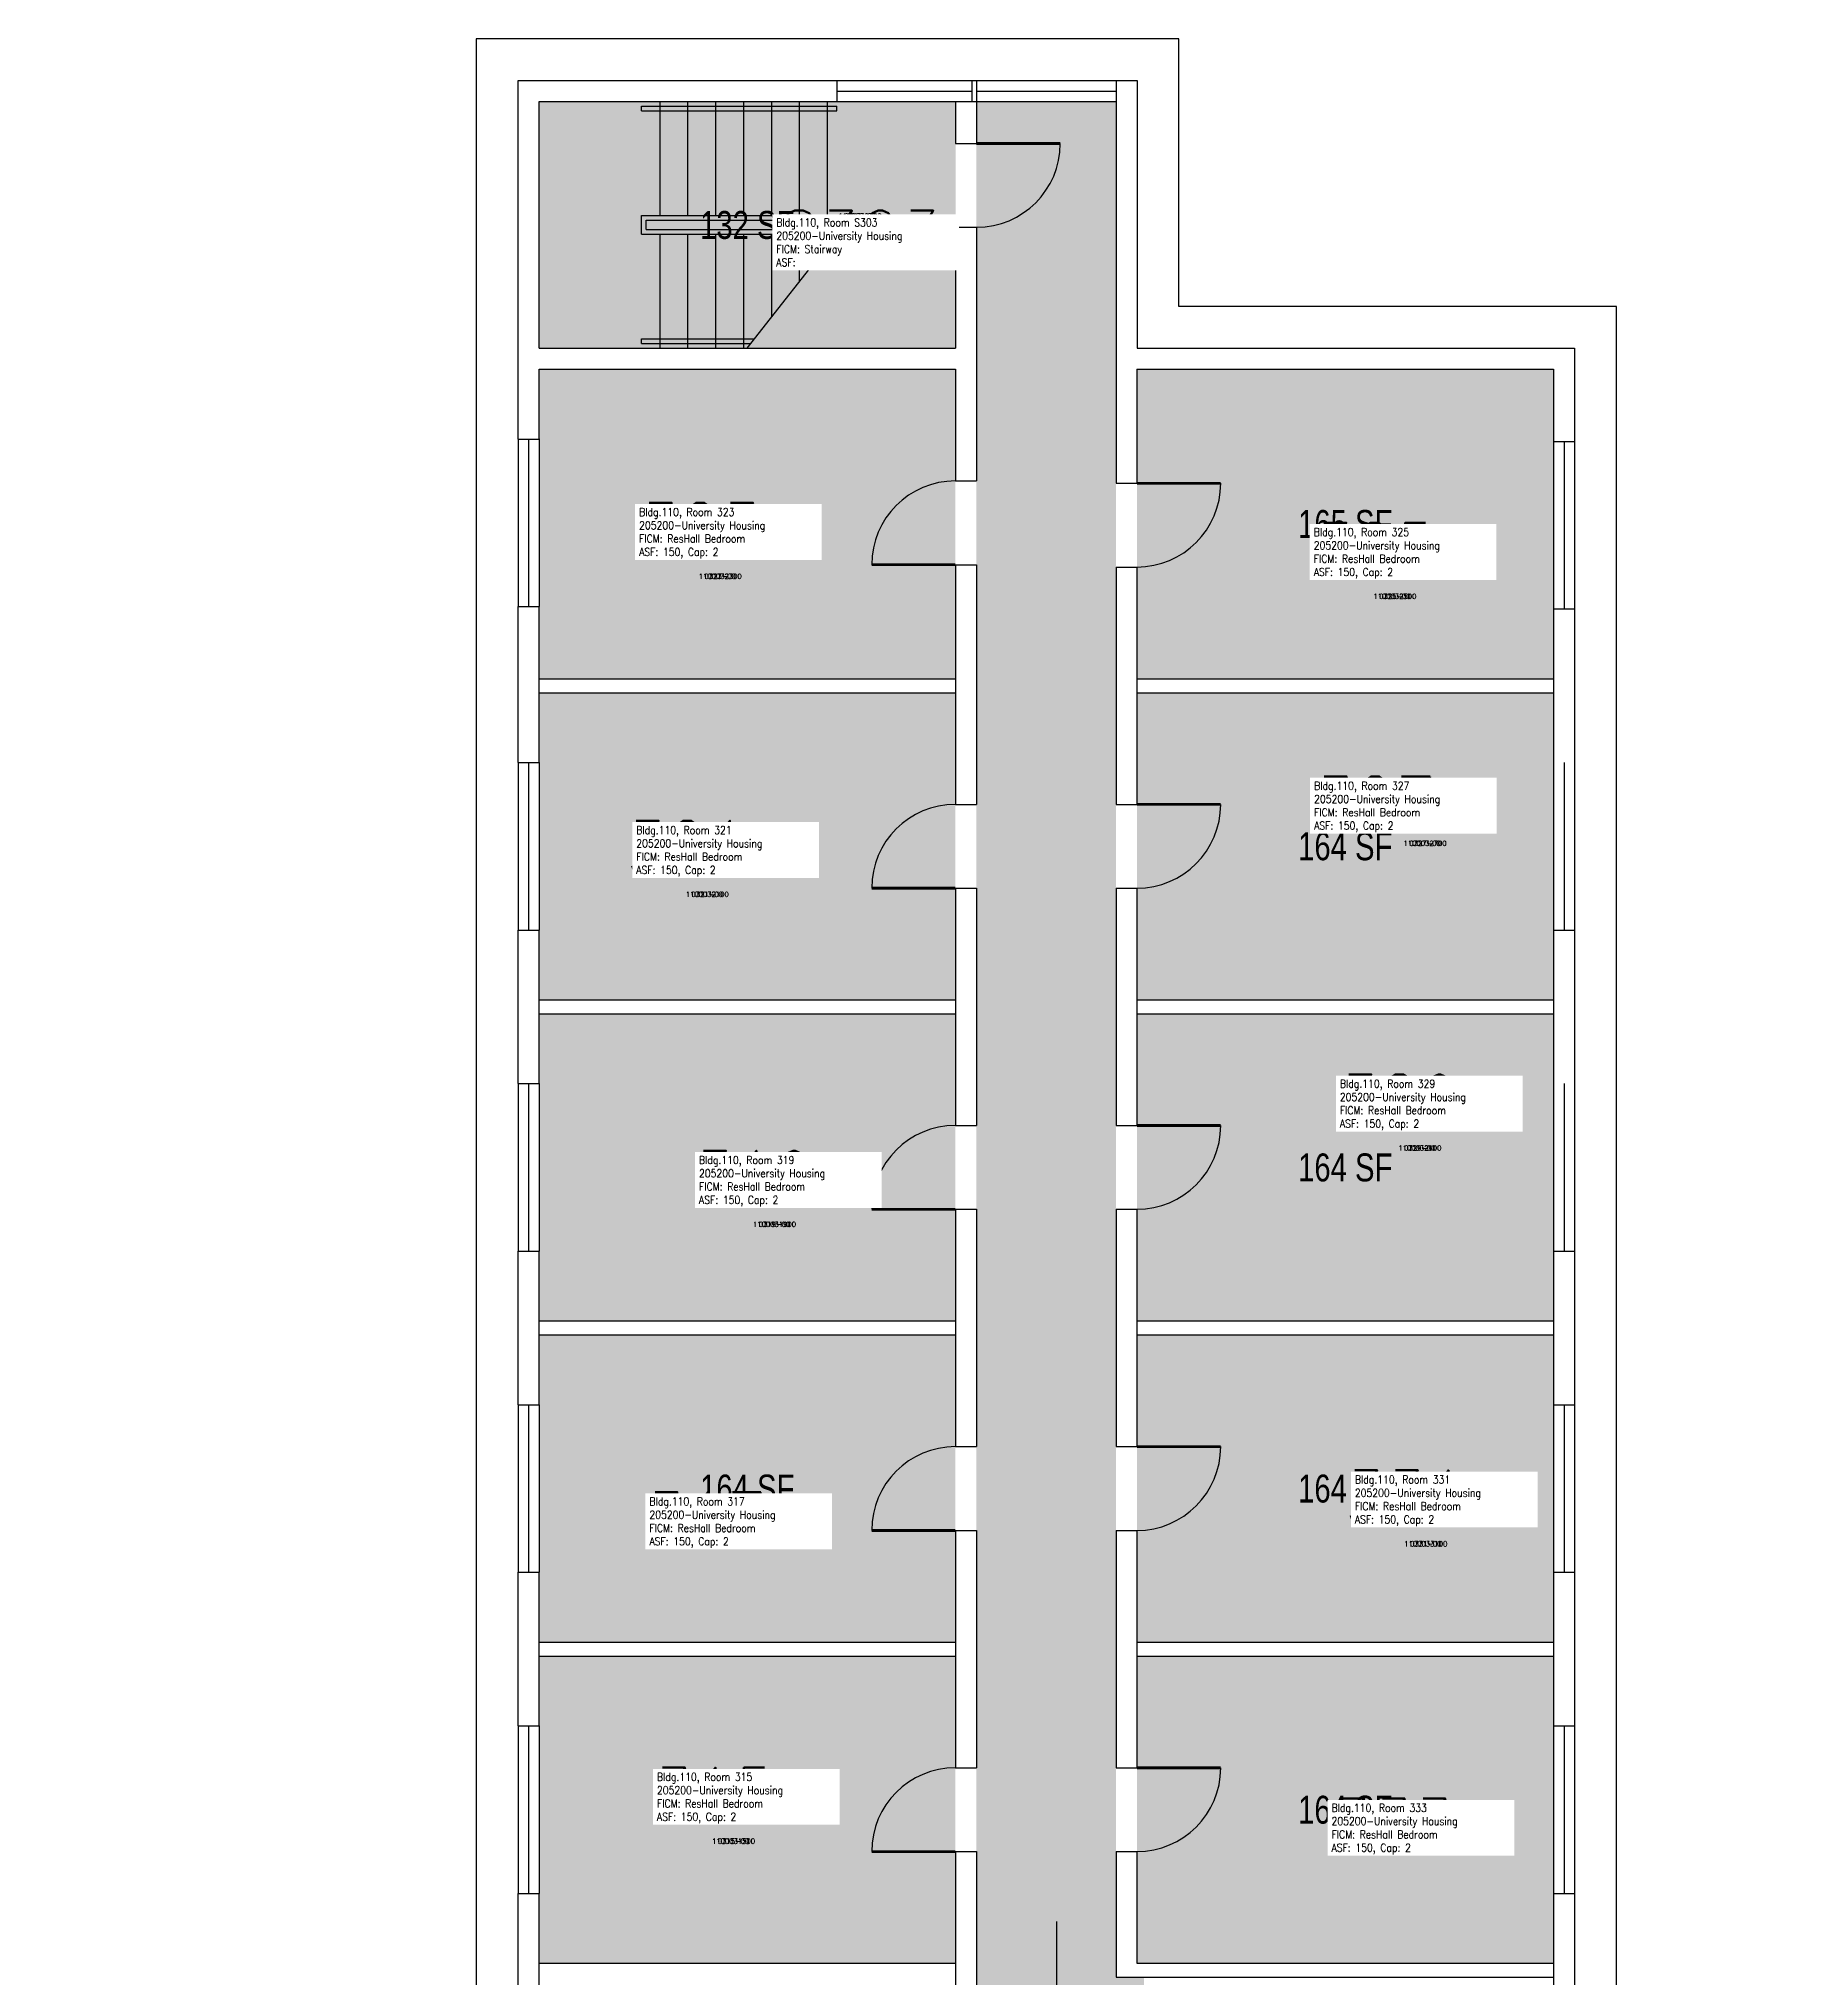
# Model space of a CAD drawing. Header units: inches. Extents: x -18 to 733, y -18 to 3747.
# Drawn here: x -18 to 733, y 2914 to 3747 of the extents above; entities that cross this region are included whole.
import ezdxf
from ezdxf.enums import TextEntityAlignment as Align

# ---------------------------------------------------------------- set-up
doc = ezdxf.new("R2010")
doc.units = ezdxf.units.IN
doc.header["$LTSCALE"] = 0.25
doc.header["$MEASUREMENT"] = 0
for name, color, linetype in [('A-DOOR', 2, 'CONTINUOUS'), ('A-FLOR', 3, 'CONTINUOUS'), ('A-GLAZ', 1, 'CONTINUOUS'), ('A-GLAZ-SILL', 2, 'CONTINUOUS'), ('A-IDEN-RNUM', 7, 'CONTINUOUS'), ('A-IDEN-SNUM', 4, 'CONTINUOUS'), ('A-IDEN-TEXT', 4, 'CONTINUOUS'), ('A-IDEN-VNUM', 4, 'CONTINUOUS'), ('A-ROOF', 2, 'CONTINUOUS'), ('A-WALL', 5, 'CONTINUOUS'), ('AREA-TEXT', 3, 'CONTINUOUS'), ('Rooms-Category-Color', 7, 'CONTINUOUS'), ('Rooms-College-Color', 7, 'CONTINUOUS'), ('Rooms-Department-Color', 7, 'CONTINUOUS'), ('Rooms-Division-Color', 7, 'CONTINUOUS'), ('Rooms-Information', 7, 'CONTINUOUS')]:
    doc.layers.add(name, color=color, linetype=linetype)
doc.styles.add('AREA', font='arial.ttf', dxfattribs={"width": 0.75, "height": 24})
doc.styles.add('ROOMSNUMBER', font='SIMPLEX.shx', dxfattribs={"height": 0.18})
doc.styles.add('ROOMVNUMBER', font='simplex.shx', dxfattribs={"width": 0.85})

msp = doc.modelspace()

# ---------------------------------------------------------------- hatches: boundary and pattern name
at = {"layer": 'Rooms-Category-Color', "true_color": 0xadadad}
for points in [[(376, 3720), (325, 3720), (197, 3720), (197, 3614), (376, 3614)], [(444.97, 1914), (444.96, 1943), (444.96, 2885), (456.96, 2885), (456.96, 2914), (444.96, 2914), (445, 3720), (385, 3720), (384.96, 1914), (444.96, 1914)]]:
    msp.add_hatch(color=253, dxfattribs=at).paths.add_polyline_path(points)
at = {"layer": 'Rooms-Category-Color', "true_color": 0x728ef3}
for points in [[(375.96, 3605), (197, 3605), (197, 3575), (197, 3503.02), (197, 3472), (375.96, 3472)], [(633, 3575.02), (633, 3605), (453.96, 3605), (453.96, 3472), (633, 3472), (633, 3502)], [(375.96, 3466), (197, 3466), (197, 3436), (197, 3364.02), (197, 3334), (375.96, 3334)], [(633, 3436.02), (633, 3466), (453.96, 3466), (453.96, 3334), (633, 3334), (633, 3364)], [(375.96, 3328), (197, 3328), (197, 3298), (197, 3226), (197, 3196), (375.96, 3196)], [(633, 3226), (633, 3298), (633, 3328), (453.96, 3328), (453.96, 3196), (633, 3196)], [(375.96, 3190), (197, 3190), (197, 3160), (197, 3088), (197, 3058), (375.96, 3058)], [(633, 3190), (453.96, 3190), (453.96, 3058), (633, 3058)], [(375.96, 3052), (197, 3052), (197, 3022), (197, 2950), (197, 2920), (375.96, 2920)], [(633, 3022), (633, 3052), (453.96, 3052), (453.96, 2920), (633, 2920), (633, 2950)]]:
    msp.add_hatch(color=171, dxfattribs=at).paths.add_polyline_path(points)
at = {"layer": 'Rooms-College-Color', "true_color": 0xadadad}
for points in [[(376, 3720), (325, 3720), (197, 3720), (197, 3614), (376, 3614)], [(444.97, 1914), (444.96, 1943), (444.96, 2885), (456.96, 2885), (456.96, 2914), (444.96, 2914), (445, 3720), (385, 3720), (384.96, 1914), (444.96, 1914)], [(375.96, 3605), (197, 3605), (197, 3575), (197, 3503.02), (197, 3472), (375.96, 3472)], [(633, 3575.02), (633, 3605), (453.96, 3605), (453.96, 3472), (633, 3472), (633, 3502)], [(375.96, 3466), (197, 3466), (197, 3436), (197, 3364.02), (197, 3334), (375.96, 3334)], [(633, 3436.02), (633, 3466), (453.96, 3466), (453.96, 3334), (633, 3334), (633, 3364)], [(375.96, 3328), (197, 3328), (197, 3298), (197, 3226), (197, 3196), (375.96, 3196)], [(633, 3226), (633, 3298), (633, 3328), (453.96, 3328), (453.96, 3196), (633, 3196)], [(375.96, 3190), (197, 3190), (197, 3160), (197, 3088), (197, 3058), (375.96, 3058)], [(633, 3190), (453.96, 3190), (453.96, 3058), (633, 3058)], [(375.96, 3052), (197, 3052), (197, 3022), (197, 2950), (197, 2920), (375.96, 2920)], [(633, 3022), (633, 3052), (453.96, 3052), (453.96, 2920), (633, 2920), (633, 2950)]]:
    msp.add_hatch(color=253, dxfattribs=at).paths.add_polyline_path(points)
at = {"layer": 'Rooms-Department-Color', "true_color": 0xacacac}
for points in [[(376, 3720), (325, 3720), (197, 3720), (197, 3614), (376, 3614)], [(444.97, 1914), (444.96, 1943), (444.96, 2885), (456.96, 2885), (456.96, 2914), (444.96, 2914), (445, 3720), (385, 3720), (384.96, 1914), (444.96, 1914)]]:
    msp.add_hatch(color=253, dxfattribs=at).paths.add_polyline_path(points)
at = {"layer": 'Rooms-Department-Color', "true_color": 0x604aed}
for points in [[(375.96, 3605), (197, 3605), (197, 3575), (197, 3503.02), (197, 3472), (375.96, 3472)], [(633, 3575.02), (633, 3605), (453.96, 3605), (453.96, 3472), (633, 3472), (633, 3502)], [(375.96, 3466), (197, 3466), (197, 3436), (197, 3364.02), (197, 3334), (375.96, 3334)], [(633, 3436.02), (633, 3466), (453.96, 3466), (453.96, 3334), (633, 3334), (633, 3364)], [(375.96, 3328), (197, 3328), (197, 3298), (197, 3226), (197, 3196), (375.96, 3196)], [(633, 3226), (633, 3298), (633, 3328), (453.96, 3328), (453.96, 3196), (633, 3196)], [(375.96, 3190), (197, 3190), (197, 3160), (197, 3088), (197, 3058), (375.96, 3058)], [(633, 3190), (453.96, 3190), (453.96, 3058), (633, 3058)], [(375.96, 3052), (197, 3052), (197, 3022), (197, 2950), (197, 2920), (375.96, 2920)], [(633, 3022), (633, 3052), (453.96, 3052), (453.96, 2920), (633, 2920), (633, 2950)]]:
    msp.add_hatch(color=173, dxfattribs=at).paths.add_polyline_path(points)
at = {"layer": 'Rooms-Division-Color', "true_color": 0xadadad}
for points in [[(376, 3720), (325, 3720), (197, 3720), (197, 3614), (376, 3614)], [(444.97, 1914), (444.96, 1943), (444.96, 2885), (456.96, 2885), (456.96, 2914), (444.96, 2914), (445, 3720), (385, 3720), (384.96, 1914), (444.96, 1914)]]:
    msp.add_hatch(color=253, dxfattribs=at).paths.add_polyline_path(points)
at = {"layer": 'Rooms-Division-Color', "true_color": 0x604aed}
for points in [[(375.96, 3605), (197, 3605), (197, 3575), (197, 3503.02), (197, 3472), (375.96, 3472)], [(633, 3575.02), (633, 3605), (453.96, 3605), (453.96, 3472), (633, 3472), (633, 3502)], [(375.96, 3466), (197, 3466), (197, 3436), (197, 3364.02), (197, 3334), (375.96, 3334)], [(633, 3436.02), (633, 3466), (453.96, 3466), (453.96, 3334), (633, 3334), (633, 3364)], [(375.96, 3328), (197, 3328), (197, 3298), (197, 3226), (197, 3196), (375.96, 3196)], [(633, 3226), (633, 3298), (633, 3328), (453.96, 3328), (453.96, 3196), (633, 3196)], [(375.96, 3190), (197, 3190), (197, 3160), (197, 3088), (197, 3058), (375.96, 3058)], [(633, 3190), (453.96, 3190), (453.96, 3058), (633, 3058)], [(375.96, 3052), (197, 3052), (197, 3022), (197, 2950), (197, 2920), (375.96, 2920)], [(633, 3022), (633, 3052), (453.96, 3052), (453.96, 2920), (633, 2920), (633, 2950)]]:
    msp.add_hatch(color=173, dxfattribs=at).paths.add_polyline_path(points)

# ---------------------------------------------------------------- linework, layer by layer
at = {"layer": 'A-DOOR', "const_width": 1.2}
for points in [[(385, 3702), (421, 3702)], [(453.96, 3556), (489.96, 3556)], [(375.96, 3521), (339.96, 3521)], [(453.96, 3418), (489.96, 3418)], [(375.96, 3382), (339.96, 3382)], [(453.96, 3280), (489.96, 3280)], [(375.96, 3244), (339.96, 3244)], [(453.96, 3142), (489.96, 3142)], [(375.96, 3106), (339.96, 3106)], [(453.96, 3004), (489.96, 3004)], [(375.96, 2968), (339.96, 2968)]]:
    msp.add_lwpolyline(points, dxfattribs=at)
at = {"layer": 'A-DOOR'}
for centre, start, end in [((385, 3702), 270, 360), ((375.96, 3521), 90, 180), ((453.96, 3556), 270, 360), ((375.96, 3382), 90, 180), ((453.96, 3418), 270, 360), ((375.96, 3244), 90, 180), ((453.96, 3280), 270, 360), ((375.96, 3106), 90, 180), ((453.96, 3142), 270, 360), ((375.96, 2968), 90, 180), ((453.96, 3004), 270, 360)]:
    msp.add_arc(centre, 36, start, end, dxfattribs=at)
at = {"layer": 'A-FLOR'}
for p, q in [((241.04, 3718), (325, 3718)), ((241.04, 3715.99), (241.04, 3718)), ((241.04, 3715.99), (325, 3715.99)), ((249, 3671.01), (249, 3720)), ((261, 3671.01), (261, 3720)), ((273, 3671.01), (273, 3720)), ((285, 3671.01), (285, 3720)), ((297, 3671.01), (297, 3720)), ((309, 3671.01), (309, 3720)), ((321, 3671.01), (321, 3720)), ((325, 3715.99), (325, 3718)), ((241.04, 3671.01), (325, 3671.01)), ((241.04, 3662.99), (241.04, 3671.01)), ((243.04, 3669), (325, 3669)), ((243.04, 3665), (243.04, 3669)), ((325, 3669), (325, 3671.01)), ((241.04, 3662.99), (325, 3662.99)), ((243.04, 3665), (325, 3665)), ((249, 3614), (249, 3662.99)), ((261, 3614), (261, 3662.99)), ((273, 3614), (273, 3662.99)), ((285, 3614), (285, 3662.99)), ((286.5, 3614), (325, 3662.99)), ((297, 3627.36), (297, 3662.99)), ((309, 3642.63), (309, 3662.99)), ((321, 3657.9), (321, 3662.99)), ((325, 3662.99), (325, 3665)), ((241.04, 3616), (241.04, 3618.01)), ((241.04, 3618.01), (289.65, 3618.01)), ((241.04, 3616), (288.07, 3616))]:
    msp.add_line(p, q, dxfattribs=at)
at = {"layer": 'A-GLAZ'}
for p, q in [((325, 3724.5), (383, 3724.5)), ((385, 3724.5), (445, 3724.5)), ((192.5, 3575), (192.5, 3503)), ((637.5, 3574), (637.5, 3502)), ((192.5, 3436), (192.5, 3364)), ((637.5, 3436), (637.5, 3364)), ((192.5, 3297.99), (192.5, 3225.99)), ((637.5, 3297.99), (637.5, 3225.99)), ((192.5, 3159.99), (192.5, 3087.99)), ((637.5, 3159.99), (637.5, 3087.99)), ((192.5, 3021.99), (192.5, 2949.99)), ((637.5, 3021.99), (637.5, 2949.99))]:
    msp.add_line(p, q, dxfattribs=at)
at = {"layer": 'A-GLAZ-SILL'}
for p, q in [((325, 3729), (383, 3729)), ((385, 3729), (445, 3729)), ((325, 3720), (383, 3720)), ((385, 3720), (445, 3720)), ((188, 3575.02), (188, 3503.02)), ((197, 3575.02), (197, 3503.02)), ((633, 3574), (633, 3502)), ((642, 3574), (642, 3502)), ((188, 3436.02), (188, 3364.02)), ((197, 3436.02), (197, 3364.02)), ((633, 3436.02), (633, 3364.02)), ((642, 3436.02), (642, 3364.02)), ((188, 3298), (188, 3226)), ((197, 3298), (197, 3226)), ((633, 3298), (633, 3226)), ((642, 3298), (642, 3226)), ((188, 3160), (188, 3088)), ((197, 3160), (197, 3088)), ((633, 3160), (633, 3088)), ((642, 3160), (642, 3088)), ((188, 3022), (188, 2950)), ((197, 3022), (197, 2950)), ((633, 3022), (633, 2950)), ((642, 3022), (642, 2950))]:
    msp.add_line(p, q, dxfattribs=at)
at = {"layer": 'A-IDEN-TEXT'}
msp.add_line((419.58, 2891.81), (419.58, 2937.89), dxfattribs=at)
at = {"layer": 'A-ROOF'}
msp.add_lwpolyline([(733, 1932), (660, 1932), (660, 3632), (472, 3632), (472, 3747), (170, 3747), (170, 1803), (-18, 1803), (-18, -18), (284, -18), (284, 97), (472, 97), (472, 1758), (733, 1758)], close=True, dxfattribs=at)
at = {"layer": 'A-WALL'}
for p, q in [((188, 3729), (325, 3729)), ((188, 3575), (188, 3729)), ((325, 3729), (325, 3720)), ((383, 3729), (383, 3720)), ((383, 3729), (385, 3729)), ((385, 3729), (385, 3702)), ((445, 3729), (444.99, 3605)), ((445, 3729), (454, 3729)), ((454, 3729), (454, 3614)), ((197, 3720), (325, 3720)), ((197, 3614), (197, 3720)), ((376, 3720), (376, 3702)), ((376, 3720), (385, 3720)), ((376, 3702), (385, 3702)), ((376, 3666), (385, 3666)), ((376, 3666), (376, 3614)), ((385, 3666), (384.96, 3605)), ((197, 3614), (376, 3614)), ((385, 3614), (385, 3614)), ((454, 3614), (642, 3614)), ((642, 3614), (642, 3574)), ((197, 3605), (375.96, 3605)), ((197, 3575), (197, 3605)), ((375.96, 3605), (375.96, 3557)), ((384.96, 3605), (384.96, 3557)), ((444.96, 3605), (444.96, 3556)), ((444.99, 3605), (444.96, 3605)), ((453.96, 3605), (633, 3605)), ((453.96, 3605), (453.96, 3556)), ((633, 3605), (633, 3574)), ((188, 3575), (197, 3575)), ((633, 3574), (642, 3574)), ((375.96, 3557), (384.96, 3557)), ((444.96, 3556), (453.96, 3556)), ((375.96, 3521), (384.96, 3521)), ((375.96, 3521), (375.96, 3418)), ((384.96, 3521), (384.96, 3418)), ((444.96, 3520), (453.96, 3520)), ((444.96, 3520), (444.96, 3418)), ((453.96, 3520), (453.96, 3418)), ((188, 3503), (197, 3503)), ((188, 3436), (188, 3503)), ((197, 3436), (197, 3503)), ((633, 3502), (642, 3502)), ((633, 3502), (633, 3436)), ((642, 3502), (642, 3436)), ((197, 3472), (375.96, 3472)), ((197, 3466), (375.96, 3466)), ((453.96, 3472), (633, 3472)), ((453.96, 3466), (633, 3466)), ((188, 3436), (197, 3436)), ((375.96, 3418), (384.96, 3418)), ((444.96, 3418), (453.96, 3418)), ((375.96, 3382), (384.96, 3382)), ((375.96, 3382), (375.96, 3280)), ((384.96, 3382), (384.96, 3280)), ((444.96, 3382), (453.96, 3382)), ((444.96, 3382), (444.96, 3280)), ((453.96, 3382), (453.96, 3280)), ((188, 3364), (197, 3364)), ((188, 3298), (188, 3364)), ((197, 3298), (197, 3364)), ((633, 3364), (642, 3364)), ((633, 3364), (633, 3298)), ((642, 3364), (642, 3298)), ((197, 3334), (375.96, 3334)), ((453.96, 3334), (633, 3334)), ((197, 3328), (375.96, 3328)), ((453.96, 3328), (633, 3328)), ((188, 3298), (197, 3298)), ((375.96, 3280), (384.96, 3280)), ((444.96, 3280), (453.96, 3280)), ((375.96, 3244), (384.96, 3244)), ((375.96, 3244), (375.96, 3142)), ((384.96, 3244), (384.96, 3142)), ((444.96, 3244), (453.96, 3244)), ((444.96, 3244), (444.96, 3142)), ((453.96, 3244), (453.96, 3142)), ((188, 3226), (197, 3226)), ((188, 3160), (188, 3226)), ((197, 3160), (197, 3226)), ((633, 3226), (642, 3226)), ((633, 3226), (633, 3160)), ((642, 3226), (642, 3160)), ((197, 3196), (375.96, 3196)), ((453.96, 3196), (633, 3196)), ((197, 3190), (375.96, 3190)), ((453.96, 3190), (633, 3190)), ((188, 3160), (197, 3160)), ((633, 3160), (642, 3160)), ((375.96, 3142), (384.96, 3142)), ((444.96, 3142), (453.96, 3142)), ((375.96, 3106), (384.96, 3106)), ((375.96, 3106), (375.96, 3004)), ((384.96, 3106), (384.96, 3004)), ((444.96, 3106), (453.96, 3106)), ((444.96, 3106), (444.96, 3004)), ((453.96, 3106), (453.96, 3004)), ((188, 3088), (197, 3088)), ((188, 3022), (188, 3088)), ((197, 3022), (197, 3088)), ((633, 3088), (642, 3088)), ((633, 3088), (633, 3022)), ((642, 3088), (642, 3022)), ((197, 3058), (375.96, 3058)), ((453.96, 3058), (633, 3058)), ((197, 3052), (375.96, 3052)), ((453.96, 3052), (633, 3052)), ((188, 3022), (197, 3022)), ((633, 3022), (642, 3022)), ((375.96, 3004), (384.96, 3004)), ((444.96, 3004), (453.96, 3004)), ((375.96, 2968), (384.96, 2968)), ((375.96, 2968), (375.96, 2866)), ((384.96, 2968), (384.96, 2866)), ((444.96, 2968), (453.96, 2968)), ((444.96, 2968), (444.96, 2914)), ((453.96, 2968), (453.96, 2920)), ((188, 2950), (197, 2950)), ((188, 2884), (188, 2950)), ((197, 2884), (197, 2950)), ((633, 2950), (642, 2950)), ((633, 2950), (633, 2821.01)), ((642, 2950), (642, 2821.01)), ((197, 2920), (375.96, 2920)), ((453.96, 2920), (633, 2920)), ((444.96, 2914), (633, 2914))]:
    msp.add_line(p, q, dxfattribs=at)

# ---------------------------------------------------------------- texts
at = {"layer": 'A-IDEN-RNUM', "style": 'ROOMSNUMBER'}
for s, p in [('S303-00', (334.94, 3670.82)), ('0323-00', (274.87, 3516.01)), ('0321-00', (269.29, 3379.34)), ('0319-00', (298.19, 3237.56)), ('0315-00', (280.6, 2972.47))]:
    msp.add_text(s, height=2.16, dxfattribs=at).set_placement(p, align=Align.MIDDLE)
for s, rotation, p in [('0325-00', 0, (564.81, 3507.39)), ('0327-00', 0, (577.77, 3401.26)), ('0329-00', 0, (575.54, 3270.34)), ('0317-00', 180, (287.71, 3118.08)), ('0331-00', 0, (578.1, 3100.24)), ('0333-00', 0, (569.3, 2975.03))]:
    msp.add_text(s, height=2.16, rotation=rotation, dxfattribs=at).set_placement(p, align=Align.MIDDLE)
at = {"layer": 'A-IDEN-SNUM', "style": 'ROOMSNUMBER'}
for s, p in [('1100S30300', (334.94, 3670.82)), ('1100032300', (274.87, 3516.01)), ('1100032100', (269.29, 3379.34)), ('1100031900', (298.19, 3237.56)), ('1100031500', (280.6, 2972.47))]:
    msp.add_text(s, height=2.16, dxfattribs=at).set_placement(p, align=Align.MIDDLE)
for s, rotation, p in [('1100032500', 0, (564.81, 3507.39)), ('1100032700', 0, (577.77, 3401.26)), ('1100032900', 0, (575.54, 3270.34)), ('1100031700', 180, (287.71, 3118.08)), ('1100033100', 0, (578.1, 3100.24)), ('1100033300', 0, (569.3, 2975.03))]:
    msp.add_text(s, height=2.16, rotation=rotation, dxfattribs=at).set_placement(p, align=Align.MIDDLE)
at = {"layer": 'A-IDEN-VNUM', "style": 'ROOMVNUMBER', "width": 0.85}
for s, p in [('S303', (334.94, 3661.2)), ('323', (266.24, 3535.62)), ('321', (260.65, 3398.96)), ('319', (289.55, 3257.18)), ('317', (268.72, 3110.46)), ('315', (271.97, 2992.09))]:
    msp.add_text(s, height=24, dxfattribs=at).set_placement(p, align=Align.MIDDLE)
for s, p in [('325', (556.18, 3527)), ('327', (556.33, 3418.01)), ('329', (566.9, 3289.96)), ('331', (569.47, 3119.86)), ('333', (563.82, 2978.8))]:
    msp.add_text(s, height=24, rotation=0, dxfattribs=at).set_placement(p, align=Align.MIDDLE)
at = {"layer": 'AREA-TEXT', "style": 'AREA', "width": 0.75}
for s, p in [('132 SF', (286.5, 3667)), ('165 SF', (286.48, 3538.5)), ('165 SF', (543.48, 3538.5)), ('164 SF', (286.48, 3400)), ('164 SF', (543.48, 3400)), ('164 SF', (286.48, 3262)), ('164 SF', (543.48, 3262)), ('164 SF', (286.48, 3124)), ('164 SF', (543.48, 3124)), ('164 SF', (286.48, 2986)), ('164 SF', (543.48, 2986))]:
    msp.add_text(s, height=12, dxfattribs=at).set_placement(p, align=Align.MIDDLE_CENTER)

# ---------------------------------------------------------------- next in the draw order: texts
at = {"layer": 'Rooms-Information', "char_height": 3.4286, "width": 76.8, "attachment_point": 7, "style": 'ROOMVNUMBER', "bg_fill": 3, "box_fill_scale": 1.5, "bg_fill_color": 256, "bg_fill_true_color": 13158600, "bg_fill_transparency": 0}
for s, insert in [('Bldg.110, Room S303^M^J205200-University Housing^M^JFICM: Stairway^M^JASF: ', (298.99, 3649.2)), ('Bldg.110, Room 323^M^J205200-University Housing^M^JFICM: ResHall Bedroom^M^JASF: 150, Cap: 2', (240.01, 3523.62)), ('Bldg.110, Room 321^M^J205200-University Housing^M^JFICM: ResHall Bedroom^M^JASF: 150, Cap: 2', (238.8, 3386.96)), ('Bldg.110, Room 319^M^J205200-University Housing^M^JFICM: ResHall Bedroom^M^JASF: 150, Cap: 2', (265.75, 3245.18)), ('Bldg.110, Room 317^M^J205200-University Housing^M^JFICM: ResHall Bedroom^M^JASF: 150, Cap: 2', (244.44, 3098.46)), ('Bldg.110, Room 315^M^J205200-University Housing^M^JFICM: ResHall Bedroom^M^JASF: 150, Cap: 2', (247.68, 2980.09))]:
    msp.add_mtext(s, dxfattribs=dict(at, insert=insert))
at = {"layer": 'Rooms-Information', "char_height": 3.4286, "width": 76.8, "attachment_point": 7, "rotation": 0, "style": 'ROOMVNUMBER', "bg_fill": 3, "box_fill_scale": 1.5, "bg_fill_color": 256, "bg_fill_true_color": 13158600, "bg_fill_transparency": 0}
for s, insert in [('Bldg.110, Room 325^M^J205200-University Housing^M^JFICM: ResHall Bedroom^M^JASF: 150, Cap: 2', (529.95, 3515)), ('Bldg.110, Room 327^M^J205200-University Housing^M^JFICM: ResHall Bedroom^M^JASF: 150, Cap: 2', (530.1, 3406.01)), ('Bldg.110, Room 329^M^J205200-University Housing^M^JFICM: ResHall Bedroom^M^JASF: 150, Cap: 2', (541.16, 3277.96)), ('Bldg.110, Room 331^M^J205200-University Housing^M^JFICM: ResHall Bedroom^M^JASF: 150, Cap: 2', (547.61, 3107.86)), ('Bldg.110, Room 333^M^J205200-University Housing^M^JFICM: ResHall Bedroom^M^JASF: 150, Cap: 2', (537.59, 2966.8))]:
    msp.add_mtext(s, dxfattribs=dict(at, insert=insert))

doc.saveas('drawing.dxf')
